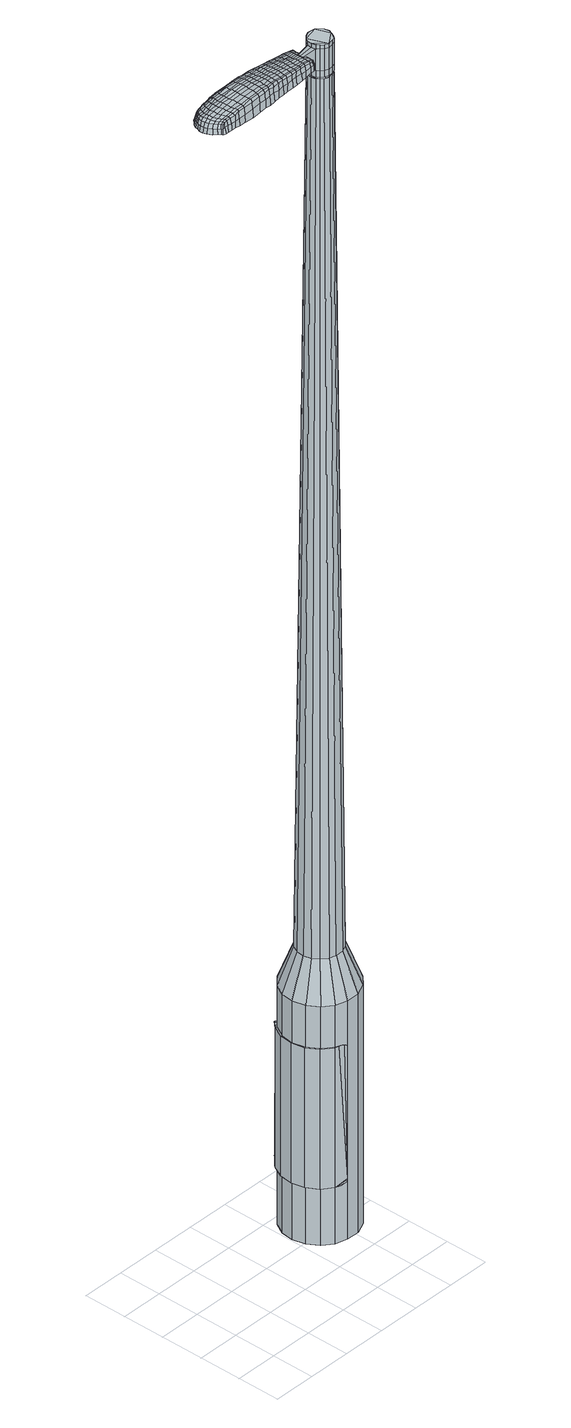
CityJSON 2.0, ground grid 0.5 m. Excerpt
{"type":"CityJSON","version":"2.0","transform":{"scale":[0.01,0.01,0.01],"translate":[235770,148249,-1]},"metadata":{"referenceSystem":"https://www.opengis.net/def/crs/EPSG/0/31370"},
"CityObjects":{
"object1":{"type":"GenericCityObject","attributes":{"cluster":171,"mean_distance_to_centroid":0.232,"new_centroid_x":235771.96,"new_centroid_y":148250.17,"mean_distance_to_camera":10.42,"H1":11.88,"H2":10.86,"Z_final":111.39,"cluster2":-1,"proj_x":235771.71,"proj_y":148245.2,"id_line":23141,"bearing_l":92.9,"distance":4.98,"orientation":"left","G_obj":182.9},"geometry":[{"type":"MultiSurface","lod":"2","boundaries":[[[0,1,2,3]],[[1,4,5,2]],[[4,6,7,5]],[[6,8,9,7]],[[8,10,11,9]],[[10,12,13,11]],[[12,14,15,13]],[[14,16,17,15]],[[16,18,19,17]],[[18,20,21,19]],[[20,22,23,21]],[[22,24,25,23]],[[24,26,27,25]],[[26,28,29,27]],[[28,30,31,29]],[[30,32,33,31]],[[32,34,35,33]],[[34,0,3,35]],[[36,37,38,39]],[[38,40,41,42]],[[41,43,42]],[[42,44,45,46]],[[45,47,46]],[[46,48,49,50]],[[49,51,50]],[[42,46,50,38]],[[50,52,39,38]],[[53,36,39]],[[2,5,7,35]],[[7,9,11,15]],[[11,13,15]],[[15,17,19,23]],[[19,21,23]],[[23,25,27,31]],[[27,29,31]],[[15,23,31,7]],[[31,33,35,7]],[[3,2,35]],[[1,0,54,55]],[[0,34,56,54]],[[34,32,57,56]],[[32,30,58,57]],[[30,28,59,58]],[[28,26,60,59]],[[26,24,61,60]],[[24,22,62,61]],[[22,20,63,62]],[[20,18,64,63]],[[18,16,65,64]],[[16,14,66,65]],[[14,12,67,66]],[[12,10,68,67]],[[10,8,69,68]],[[8,6,70,69]],[[6,4,71,70]],[[4,1,55,71]],[[55,54,72,73]],[[54,56,74,72]],[[56,57,75,74]],[[57,58,76,75]],[[58,59,77,76]],[[59,60,78,77]],[[60,61,79,78]],[[61,62,80,79]],[[62,63,81,80]],[[63,64,82,81]],[[64,65,83,82]],[[65,66,84,83]],[[66,67,85,84]],[[67,68,86,85]],[[68,69,87,86]],[[69,70,88,87]],[[70,71,89,88]],[[71,55,73,89]],[[90,91,92,93]],[[94,95,91,90]],[[75,96,95,94]],[[97,98,96,75]],[[99,100,98,97]],[[101,102,100,99]],[[103,104,102,101]],[[80,105,104,103]],[[81,106,105,80]],[[107,108,106,81]],[[109,110,108,107]],[[111,112,110,109]],[[113,114,112,111]],[[115,116,114,113]],[[117,118,116,115]],[[119,120,118,117]],[[121,122,120,119]],[[93,92,122,121]],[[123,124,125,126]],[[127,123,126,128]],[[129,127,128,130]],[[131,129,130,132]],[[133,131,132,134]],[[135,133,134,136]],[[137,135,136,138]],[[139,137,138,140]],[[141,139,140,142]],[[143,141,142,144]],[[145,143,144,146]],[[147,145,146,148]],[[149,147,148,150]],[[151,149,150,152]],[[153,151,152,154]],[[155,153,154,156]],[[73,72,90,93]],[[72,74,94,90]],[[74,75,94]],[[76,97,75]],[[76,77,99,97]],[[77,78,101,99]],[[78,79,103,101]],[[79,80,103]],[[82,107,81]],[[82,83,109,107]],[[83,84,111,109]],[[84,85,113,111]],[[85,86,115,113]],[[86,87,117,115]],[[87,88,119,117]],[[88,89,121,119]],[[89,73,93,121]],[[157,158,92,91]],[[158,159,122,92]],[[159,160,120,122]],[[160,161,118,120]],[[161,162,116,118]],[[162,163,114,116]],[[163,164,112,114]],[[164,165,110,112]],[[165,166,108,110]],[[166,106,108]],[[167,104,105]],[[167,168,102,104]],[[168,169,100,102]],[[169,170,98,100]],[[170,96,98]],[[171,95,96]],[[171,157,91,95]],[[39,52,155,172]],[[158,157,173,156]],[[53,39,172,124]],[[157,171,125,173]],[[36,53,124,123]],[[171,96,126,125]],[[37,36,123,127]],[[96,170,128,126]],[[38,37,127,129]],[[170,169,130,128]],[[40,38,129,131]],[[169,168,132,130]],[[41,40,131,133]],[[168,167,134,132]],[[43,41,133,135]],[[167,105,136,134]],[[42,43,135,137]],[[105,106,138,136]],[[44,42,137,139]],[[106,166,140,138]],[[45,44,139,141]],[[166,165,142,140]],[[47,45,141,143]],[[165,164,144,142]],[[46,47,143,145]],[[164,163,146,144]],[[48,46,145,147]],[[163,162,148,146]],[[49,48,147,149]],[[162,161,150,148]],[[51,49,149,151]],[[161,160,152,150]],[[50,51,151,153]],[[160,159,154,152]],[[52,50,153,155]],[[159,158,156,154]],[[155,156,174,175]],[[156,173,176,174]],[[173,125,177,176]],[[125,124,178,177]],[[124,172,179,178]],[[172,155,175,179]],[[180,181,182,183]],[[184,180,183,185]],[[180,184,186,187]],[[181,180,187,188]],[[189,190,191,192]],[[193,189,192,194]],[[189,193,195,196]],[[190,189,196,197]],[[198,199,200,201]],[[202,198,201,203]],[[198,202,204,205]],[[199,198,205,206]],[[207,208,209,210]],[[211,207,210,212]],[[207,211,213,214]],[[208,207,214,215]],[[216,217,218,219]],[[220,216,219,221]],[[216,220,222,223]],[[217,216,223,224]],[[225,226,227,228]],[[229,225,228,230]],[[225,229,231,232]],[[226,225,232,233]],[[234,235,236,237]],[[226,234,237,227]],[[234,226,233,238]],[[235,234,238,239]],[[240,241,242,243]],[[235,240,243,236]],[[240,235,239,244]],[[241,240,244,245]],[[246,184,185,247]],[[241,246,247,242]],[[246,241,245,248]],[[184,246,248,186]],[[249,250,251,252]],[[253,249,252,254]],[[249,253,255,256]],[[250,249,256,257]],[[258,259,260,261]],[[250,258,261,251]],[[258,250,257,262]],[[259,258,262,263]],[[264,265,266,267]],[[259,264,267,260]],[[264,259,263,268]],[[265,264,268,269]],[[270,271,272,273]],[[265,270,273,266]],[[270,265,269,274]],[[271,270,274,275]],[[276,181,188,277]],[[271,276,277,272]],[[276,271,275,278]],[[181,276,278,182]],[[279,280,281,282]],[[283,279,282,284]],[[279,283,285,286]],[[280,279,286,287]],[[288,289,290,291]],[[280,288,291,281]],[[288,280,287,292]],[[289,288,292,293]],[[294,295,296,297]],[[289,294,297,290]],[[294,289,293,298]],[[295,294,298,299]],[[300,193,194,301]],[[295,300,301,296]],[[300,295,299,302]],[[193,300,302,195]],[[303,304,305,306]],[[307,303,306,308]],[[303,307,309,310]],[[304,303,310,311]],[[312,313,314,315]],[[304,312,315,305]],[[312,304,311,316]],[[313,312,316,317]],[[318,319,320,321]],[[313,318,321,314]],[[318,313,317,322]],[[319,318,322,323]],[[324,325,326,327]],[[319,324,327,320]],[[324,319,323,328]],[[325,324,328,329]],[[330,190,197,331]],[[325,330,331,326]],[[330,325,329,332]],[[190,330,332,191]],[[333,219,218,334]],[[335,333,334,336]],[[333,335,337,338]],[[219,333,338,221]],[[339,335,336,340]],[[341,339,340,342]],[[339,341,343,344]],[[335,339,344,337]],[[345,341,342,346]],[[347,345,346,348]],[[345,347,349,350]],[[341,345,350,343]],[[351,347,348,352]],[[353,351,352,354]],[[351,353,355,356]],[[347,351,356,349]],[[357,353,354,358]],[[208,357,358,209]],[[357,208,215,359]],[[353,357,359,355]],[[360,361,206,205]],[[362,360,205,204]],[[360,362,363,364]],[[361,360,364,365]],[[366,367,365,364]],[[368,366,364,363]],[[366,368,369,370]],[[367,366,370,371]],[[372,373,371,370]],[[374,372,370,369]],[[372,374,375,376]],[[373,372,376,377]],[[378,379,377,376]],[[380,378,376,375]],[[378,380,213,211]],[[379,378,211,212]],[[381,382,383,384]],[[283,381,384,285]],[[381,283,284,385]],[[382,381,385,386]],[[387,202,203,388]],[[382,387,388,383]],[[387,382,386,389]],[[202,387,389,204]],[[390,391,392,393]],[[229,390,393,231]],[[390,229,230,394]],[[391,390,394,395]],[[396,397,398,399]],[[391,396,399,392]],[[396,391,395,400]],[[397,396,400,401]],[[402,199,206,403]],[[397,402,403,398]],[[402,397,401,404]],[[199,402,404,200]],[[405,406,407,408]],[[187,405,408,188]],[[405,187,186,409]],[[406,405,409,410]],[[411,412,413,414]],[[406,411,414,407]],[[411,406,410,415]],[[412,411,415,416]],[[417,210,209,418]],[[412,417,418,413]],[[417,412,416,419]],[[210,417,419,212]],[[420,421,422,423]],[[192,420,423,194]],[[420,192,191,424]],[[421,420,424,425]],[[426,214,213,427]],[[421,426,427,422]],[[426,421,425,428]],[[214,426,428,215]],[[429,430,431,432]],[[307,429,432,309]],[[429,307,308,433]],[[430,429,433,434]],[[435,220,221,436]],[[430,435,436,431]],[[435,430,434,437]],[[220,435,437,222]],[[438,439,440,441]],[[253,438,441,255]],[[438,253,254,442]],[[439,438,442,443]],[[444,445,446,447]],[[439,444,447,440]],[[444,439,443,448]],[[445,444,448,449]],[[450,217,224,451]],[[445,450,451,446]],[[450,445,449,452]],[[217,450,452,218]],[[453,454,443,442]],[[252,453,442,254]],[[453,252,251,455]],[[454,453,455,456]],[[457,458,449,448]],[[454,457,448,443]],[[457,454,456,459]],[[458,457,459,460]],[[461,334,218,452]],[[458,461,452,449]],[[461,458,460,462]],[[334,461,462,336]],[[463,464,465,466]],[[310,463,466,311]],[[463,310,309,432]],[[464,463,432,431]],[[467,338,337,468]],[[464,467,468,465]],[[467,464,431,436]],[[338,467,436,221]],[[469,470,456,455]],[[261,469,455,251]],[[469,261,260,471]],[[470,469,471,472]],[[473,474,460,459]],[[470,473,459,456]],[[473,470,472,475]],[[474,473,475,476]],[[477,340,336,462]],[[474,477,462,460]],[[477,474,476,478]],[[340,477,478,342]],[[479,480,481,482]],[[316,479,482,317]],[[479,316,311,466]],[[480,479,466,465]],[[483,344,343,484]],[[480,483,484,481]],[[483,480,465,468]],[[344,483,468,337]],[[485,486,472,471]],[[267,485,471,260]],[[485,267,266,487]],[[486,485,487,488]],[[489,490,476,475]],[[486,489,475,472]],[[489,486,488,491]],[[490,489,491,492]],[[493,346,342,478]],[[490,493,478,476]],[[493,490,492,494]],[[346,493,494,348]],[[495,496,497,498]],[[322,495,498,323]],[[495,322,317,482]],[[496,495,482,481]],[[499,350,349,500]],[[496,499,500,497]],[[499,496,481,484]],[[350,499,484,343]],[[501,502,488,487]],[[273,501,487,266]],[[501,273,272,503]],[[502,501,503,504]],[[505,506,492,491]],[[502,505,491,488]],[[505,502,504,507]],[[506,505,507,508]],[[509,352,348,494]],[[506,509,494,492]],[[509,506,508,510]],[[352,509,510,354]],[[511,512,513,514]],[[328,511,514,329]],[[511,328,323,498]],[[512,511,498,497]],[[515,356,355,516]],[[512,515,516,513]],[[515,512,497,500]],[[356,515,500,349]],[[517,518,504,503]],[[277,517,503,272]],[[517,277,188,408]],[[518,517,408,407]],[[519,520,508,507]],[[518,519,507,504]],[[519,518,407,414]],[[520,519,414,413]],[[521,358,354,510]],[[520,521,510,508]],[[521,520,413,418]],[[358,521,418,209]],[[522,523,425,424]],[[332,522,424,191]],[[522,332,329,514]],[[523,522,514,513]],[[524,359,215,428]],[[523,524,428,425]],[[524,523,513,516]],[[359,524,516,355]],[[525,526,386,385]],[[282,525,385,284]],[[525,282,281,527]],[[526,525,527,528]],[[529,362,204,389]],[[526,529,389,386]],[[529,526,528,530]],[[362,529,530,363]],[[531,532,533,534]],[[232,531,534,233]],[[531,232,231,393]],[[532,531,393,392]],[[535,536,537,538]],[[532,535,538,533]],[[535,532,392,399]],[[536,535,399,398]],[[539,361,365,540]],[[536,539,540,537]],[[539,536,398,403]],[[361,539,403,206]],[[541,542,528,527]],[[291,541,527,281]],[[541,291,290,543]],[[542,541,543,544]],[[545,368,363,530]],[[542,545,530,528]],[[545,542,544,546]],[[368,545,546,369]],[[547,548,549,550]],[[238,547,550,239]],[[547,238,233,534]],[[548,547,534,533]],[[551,552,553,554]],[[548,551,554,549]],[[551,548,533,538]],[[552,551,538,537]],[[555,367,371,556]],[[552,555,556,553]],[[555,552,537,540]],[[367,555,540,365]],[[557,558,544,543]],[[297,557,543,290]],[[557,297,296,559]],[[558,557,559,560]],[[561,374,369,546]],[[558,561,546,544]],[[561,558,560,562]],[[374,561,562,375]],[[563,564,565,566]],[[244,563,566,245]],[[563,244,239,550]],[[564,563,550,549]],[[567,568,569,570]],[[564,567,570,565]],[[567,564,549,554]],[[568,567,554,553]],[[571,373,377,572]],[[568,571,572,569]],[[571,568,553,556]],[[373,571,556,371]],[[573,574,560,559]],[[301,573,559,296]],[[573,301,194,423]],[[574,573,423,422]],[[575,380,375,562]],[[574,575,562,560]],[[575,574,422,427]],[[380,575,427,213]],[[576,577,410,409]],[[248,576,409,186]],[[576,248,245,566]],[[577,576,566,565]],[[578,579,416,415]],[[577,578,415,410]],[[578,577,565,570]],[[579,578,570,569]],[[580,379,212,419]],[[579,580,419,416]],[[580,579,569,572]],[[379,580,572,377]],[[581,582,583,584]],[[584,583,585,586]],[[587,585,583,588]],[[588,583,582,589]],[[590,591,592,593]],[[593,592,594,595]],[[596,594,592,597]],[[597,592,591,598]],[[599,600,601,602]],[[602,601,603,604]],[[605,603,601,606]],[[606,601,600,607]],[[608,609,610,611]],[[611,610,612,613]],[[614,612,610,615]],[[615,610,609,616]],[[617,618,619,620]],[[620,619,621,622]],[[623,621,619,624]],[[624,619,618,625]],[[626,627,628,629]],[[629,628,630,631]],[[632,630,628,633]],[[633,628,627,634]],[[635,636,637,638]],[[638,637,627,626]],[[634,627,637,639]],[[639,637,636,640]],[[641,642,643,644]],[[644,643,636,635]],[[640,636,643,645]],[[645,643,642,646]],[[586,585,647,648]],[[648,647,642,641]],[[646,642,647,649]],[[649,647,585,587]],[[650,651,652,653]],[[653,652,654,655]],[[656,654,652,657]],[[657,652,651,658]],[[659,660,661,662]],[[662,661,651,650]],[[658,651,661,663]],[[663,661,660,664]],[[665,666,667,668]],[[668,667,660,659]],[[664,660,667,669]],[[669,667,666,670]],[[671,672,673,674]],[[674,673,666,665]],[[670,666,673,675]],[[675,673,672,676]],[[589,582,677,678]],[[678,677,672,671]],[[676,672,677,679]],[[679,677,582,581]],[[680,681,682,683]],[[683,682,684,685]],[[686,684,682,687]],[[687,682,681,688]],[[689,690,691,692]],[[692,691,681,680]],[[688,681,691,693]],[[693,691,690,694]],[[695,696,697,698]],[[698,697,690,689]],[[694,690,697,699]],[[699,697,696,700]],[[595,594,701,702]],[[702,701,696,695]],[[700,696,701,703]],[[703,701,594,596]],[[704,705,706,707]],[[707,706,708,709]],[[710,708,706,711]],[[711,706,705,712]],[[713,714,715,716]],[[716,715,705,704]],[[712,705,715,717]],[[717,715,714,718]],[[719,720,721,722]],[[722,721,714,713]],[[718,714,721,723]],[[723,721,720,724]],[[725,726,727,728]],[[728,727,720,719]],[[724,720,727,729]],[[729,727,726,730]],[[598,591,731,732]],[[732,731,726,725]],[[730,726,731,733]],[[733,731,591,590]],[[617,620,734,735]],[[735,734,736,737]],[[738,736,734,739]],[[739,734,620,622]],[[737,736,740,741]],[[741,740,742,743]],[[744,742,740,745]],[[745,740,736,738]],[[743,742,746,747]],[[747,746,748,749]],[[750,748,746,751]],[[751,746,742,744]],[[749,748,752,753]],[[753,752,754,755]],[[756,754,752,757]],[[757,752,748,750]],[[755,754,758,759]],[[759,758,609,608]],[[616,609,758,760]],[[760,758,754,756]],[[607,761,762,606]],[[606,762,763,605]],[[764,763,762,765]],[[765,762,761,766]],[[766,767,768,765]],[[765,768,769,764]],[[770,769,768,771]],[[771,768,767,772]],[[772,773,774,771]],[[771,774,775,770]],[[776,775,774,777]],[[777,774,773,778]],[[778,779,780,777]],[[777,780,781,776]],[[614,781,780,612]],[[612,780,779,613]],[[782,783,784,785]],[[785,784,684,686]],[[685,684,784,786]],[[786,784,783,787]],[[604,603,788,789]],[[789,788,783,782]],[[787,783,788,790]],[[790,788,603,605]],[[791,792,793,794]],[[794,793,630,632]],[[631,630,793,795]],[[795,793,792,796]],[[797,798,799,800]],[[800,799,792,791]],[[796,792,799,801]],[[801,799,798,802]],[[607,600,803,804]],[[804,803,798,797]],[[802,798,803,805]],[[805,803,600,599]],[[806,807,808,809]],[[809,808,588,589]],[[587,588,808,810]],[[810,808,807,811]],[[812,813,814,815]],[[815,814,807,806]],[[811,807,814,816]],[[816,814,813,817]],[[608,611,818,819]],[[819,818,813,812]],[[817,813,818,820]],[[820,818,611,613]],[[821,822,823,824]],[[824,823,593,595]],[[590,593,823,825]],[[825,823,822,826]],[[614,615,827,828]],[[828,827,822,821]],[[826,822,827,829]],[[829,827,615,616]],[[830,831,832,833]],[[833,832,708,710]],[[708,832,709]],[[709,832,831,834]],[[622,621,835,836]],[[836,835,831,830]],[[834,831,835,837]],[[837,835,621,623]],[[838,839,840,841]],[[841,840,654,656]],[[655,654,840,842]],[[840,839,842]],[[843,844,845,846]],[[846,845,839,838]],[[842,839,845,847]],[[847,845,844,848]],[[625,618,849,850]],[[850,849,844,843]],[[848,844,849,851]],[[851,849,618,617]],[[852,853,842]],[[842,853,653,655]],[[650,653,853,854]],[[854,853,852,855]],[[848,856,857,847]],[[847,857,852,842]],[[855,852,857,858]],[[858,857,856,859]],[[617,735,860,851]],[[851,860,856,848]],[[859,856,860,861]],[[861,860,735,737]],[[862,863,864,865]],[[865,864,711,712]],[[710,711,864,833]],[[833,864,863,830]],[[738,739,866,867]],[[867,866,863,862]],[[830,863,866,836]],[[836,866,739,622]],[[855,868,869,854]],[[854,869,662,650]],[[659,662,869,870]],[[870,869,868,871]],[[859,872,873,858]],[[858,873,868,855]],[[871,868,873,874]],[[874,873,872,875]],[[737,741,876,861]],[[861,876,872,859]],[[875,872,876,877]],[[877,876,741,743]],[[878,879,880,881]],[[881,880,717,718]],[[712,717,880,865]],[[865,880,879,862]],[[744,745,882,883]],[[883,882,879,878]],[[862,879,882,867]],[[867,882,745,738]],[[871,884,885,870]],[[870,885,668,659]],[[665,668,885,886]],[[886,885,884,887]],[[875,888,889,874]],[[874,889,884,871]],[[887,884,889,890]],[[890,889,888,891]],[[743,747,892,877]],[[877,892,888,875]],[[891,888,892,893]],[[893,892,747,749]],[[894,895,896,897]],[[897,896,723,724]],[[718,723,896,881]],[[881,896,895,878]],[[750,751,898,899]],[[899,898,895,894]],[[878,895,898,883]],[[883,898,751,744]],[[887,900,901,886]],[[886,901,674,665]],[[671,674,901,902]],[[902,901,900,903]],[[891,904,905,890]],[[890,905,900,887]],[[903,900,905,906]],[[906,905,904,907]],[[749,753,908,893]],[[893,908,904,891]],[[907,904,908,909]],[[909,908,753,755]],[[910,911,912,913]],[[913,912,729,730]],[[724,729,912,897]],[[897,912,911,894]],[[756,757,914,915]],[[915,914,911,910]],[[894,911,914,899]],[[899,914,757,750]],[[903,916,917,902]],[[902,917,678,671]],[[589,678,917,809]],[[809,917,916,806]],[[907,918,919,906]],[[906,919,916,903]],[[806,916,919,815]],[[815,919,918,812]],[[755,759,920,909]],[[909,920,918,907]],[[812,918,920,819]],[[819,920,759,608]],[[826,921,922,825]],[[825,922,733,590]],[[730,733,922,913]],[[913,922,921,910]],[[616,760,923,829]],[[829,923,921,826]],[[910,921,923,915]],[[915,923,760,756]],[[787,924,925,786]],[[786,925,683,685]],[[680,683,925,926]],[[926,925,924,927]],[[605,763,928,790]],[[790,928,924,787]],[[927,924,928,929]],[[929,928,763,764]],[[930,931,932,933]],[[933,932,633,634]],[[632,633,932,794]],[[794,932,931,791]],[[934,935,936,937]],[[937,936,931,930]],[[791,931,936,800]],[[800,936,935,797]],[[766,761,938,939]],[[939,938,935,934]],[[797,935,938,804]],[[804,938,761,607]],[[927,940,941,926]],[[926,941,692,680]],[[689,692,941,942]],[[942,941,940,943]],[[764,769,944,929]],[[929,944,940,927]],[[943,940,944,945]],[[945,944,769,770]],[[946,947,948,949]],[[949,948,639,640]],[[634,639,948,933]],[[933,948,947,930]],[[950,951,952,953]],[[953,952,947,946]],[[930,947,952,937]],[[937,952,951,934]],[[772,767,954,955]],[[955,954,951,950]],[[934,951,954,939]],[[939,954,767,766]],[[943,956,957,942]],[[942,957,698,689]],[[695,698,957,958]],[[958,957,956,959]],[[770,775,960,945]],[[945,960,956,943]],[[959,956,960,961]],[[961,960,775,776]],[[962,963,964,965]],[[965,964,645,646]],[[640,645,964,949]],[[949,964,963,946]],[[966,967,968,969]],[[969,968,963,962]],[[946,963,968,953]],[[953,968,967,950]],[[778,773,970,971]],[[971,970,967,966]],[[950,967,970,955]],[[955,970,773,772]],[[959,972,973,958]],[[958,973,702,695]],[[595,702,973,824]],[[824,973,972,821]],[[776,781,974,961]],[[961,974,972,959]],[[821,972,974,828]],[[828,974,781,614]],[[811,975,976,810]],[[810,976,649,587]],[[646,649,976,965]],[[965,976,975,962]],[[817,977,978,816]],[[816,978,975,811]],[[962,975,978,969]],[[969,978,977,966]],[[613,779,979,820]],[[820,979,977,817]],[[966,977,979,971]],[[971,979,779,778]],[[581,584,183,182]],[[584,586,185,183]],[[596,597,196,195]],[[597,598,197,196]],[[599,602,201,200]],[[602,604,203,201]],[[623,624,223,222]],[[624,625,224,223]],[[626,629,228,227]],[[629,631,230,228]],[[635,638,237,236]],[[638,626,227,237]],[[641,644,243,242]],[[644,635,236,243]],[[586,648,247,185]],[[648,641,242,247]],[[656,657,256,255]],[[657,658,257,256]],[[658,663,262,257]],[[663,664,263,262]],[[664,669,268,263]],[[669,670,269,268]],[[670,675,274,269]],[[675,676,275,274]],[[676,679,278,275]],[[679,581,182,278]],[[686,687,286,285]],[[687,688,287,286]],[[688,693,292,287]],[[693,694,293,292]],[[694,699,298,293]],[[699,700,299,298]],[[700,703,302,299]],[[703,596,195,302]],[[704,707,306,305]],[[707,709,308,306]],[[713,716,315,314]],[[716,704,305,315]],[[719,722,321,320]],[[722,713,314,321]],[[725,728,327,326]],[[728,719,320,327]],[[598,732,331,197]],[[732,725,326,331]],[[782,785,384,383]],[[785,686,285,384]],[[604,789,388,203]],[[789,782,383,388]],[[631,795,394,230]],[[795,796,395,394]],[[796,801,400,395]],[[801,802,401,400]],[[802,805,404,401]],[[805,599,200,404]],[[709,433,308]],[[709,834,434,433]],[[834,837,437,434]],[[837,623,222,437]],[[838,841,441,440]],[[841,656,255,441]],[[843,846,447,446]],[[846,838,440,447]],[[625,850,451,224]],[[850,843,446,451]],[[980,981,982,983]],[[984,985,983,982]],[[986,987,988,989]],[[990,991,992,993]],[[981,994,995,982]],[[996,984,982,995]],[[997,986,989,998]],[[999,1000,991,990]],[[994,1001,1002,995]],[[1002,1003,996,995]],[[1004,997,998,1005]],[[1006,1000,999,1007]],[[1001,1008,1009,1002]],[[1009,1010,1003,1002]],[[1011,1004,1005,1012]],[[1013,1006,1007,1014]],[[1015,1016,1017,1018]],[[1019,1020,1016,1015]],[[1019,1021,1022,1020]],[[1021,1023,1024,1022]],[[1025,1026,1027,1028]],[[1029,1030,1026,1025]],[[1031,1032,1030,1029]],[[1033,1034,1032,1031]],[[1028,1017,1016,1025]],[[1025,1016,1020,1029]],[[1020,1022,1031,1029]],[[1022,1024,1033,1031]],[[989,988,985,984]],[[998,989,984,996]],[[1003,1005,998,996]],[[1010,1012,1005,1003]],[[990,993,987,986]],[[999,990,986,997]],[[1007,999,997,1004]],[[1014,1007,1004,1011]],[[991,1015,1018,992]],[[1000,1019,1015,991]],[[1021,1019,1000,1006]],[[1023,1021,1006,1013]],[[1035,1036,1037,1038]],[[1037,1039,1040,1041]],[[1037,1041,1042,1043]],[[1037,1043,1038]],[[1044,1035,1038,1045]],[[1046,1045,1038,1047]],[[1048,1047,1038]],[[1049,1037,1036,1050]],[[1051,1049,1050,1052]],[[1053,1051,1052,1054]],[[1055,1053,1054,1056]],[[1057,1055,1056,1058]],[[1058,1059,1060,1061]],[[1058,1061,1062,1063]],[[1058,1063,1064,1065]],[[1064,1066,1067,1068]],[[1064,1068,1069,1070]],[[1064,1070,1065]],[[1058,1065,1057]],[[1071,1072,1036,1035]],[[1073,1074,1039,1037]],[[1075,1076,1048,1038]],[[1072,1077,1050,1036]],[[1078,1073,1037,1049]],[[1077,1079,1052,1050]],[[1080,1078,1049,1051]],[[1079,1081,1054,1052]],[[1082,1080,1051,1053]],[[1081,1083,1056,1054]],[[1084,1082,1053,1055]],[[1083,1085,1058,1056]],[[1086,1084,1055,1057]],[[1085,1087,1059,1058]],[[1088,1089,1066,1064]],[[1090,1086,1057,1065]],[[1060,1059,1087,1091]],[[1061,1060,1091,1092]],[[1062,1061,1092,1093]],[[1063,1062,1093,1094]],[[1064,1063,1094,1088]],[[1095,1071,1035,1044]],[[1096,1095,1044,1045]],[[1097,1096,1045,1046]],[[1098,1097,1046,1047]],[[1076,1098,1047,1048]],[[1040,1039,1074,1099]],[[1067,1066,1089,1100]],[[1041,1040,1099,1101]],[[1042,1041,1101,1102]],[[1043,1042,1102,1103]],[[1038,1043,1103,1075]],[[1068,1067,1100,1104]],[[1069,1068,1104,1105]],[[1070,1069,1105,1106]],[[1065,1070,1106,1090]]]}]}
},
"vertices":[
[152,114,384],[154,128,384],[154,128,96],[152,114,96],[161,141,384],[161,141,96],[172,151,384],[172,151,96],[185,157,384],[185,157,96],[200,158,384],[200,158,96],[214,153,384],[214,153,96],[226,145,384],[226,145,96],[234,132,384],[234,132,96],[237,118,384],[237,118,96],[235,103,384],[235,103,96],[228,90,384],[228,90,96],[218,80,384],[218,80,96],[204,74,384],[204,74,96],[189,74,384],[189,74,96],[175,78,384],[175,78,96],[164,87,384],[164,87,96],[156,99,384],[156,99,96],[185,107,1524],[188,104,1524],[193,102,1524],[181,115,1524],[198,103,1524],[202,104,1524],[207,112,1524],[205,108,1524],[208,116,1524],[207,121,1524],[201,128,1524],[204,125,1524],[196,129,1524],[192,129,1524],[184,124,1524],[187,127,1524],[182,120,1524],[182,110,1524],[169,114,429],[170,123,429],[171,106,429],[176,99,429],[183,93,429],[191,91,429],[200,91,429],[208,95,429],[215,101,429],[219,108,429],[220,117,429],[218,126,429],[213,133,429],[206,138,429],[198,141,429],[189,140,429],[181,137,429],[174,131,429],[181,115,1483],[182,120,1483],[182,110,1483],[185,107,1483],[188,104,1483],[193,102,1483],[198,103,1483],[202,104,1483],[205,108,1483],[207,112,1483],[208,116,1483],[207,121,1483],[204,125,1483],[201,128,1483],[196,129,1483],[192,129,1483],[187,127,1483],[184,124,1483],[182,115,1483],[182,115,1485],[182,119,1485],[182,119,1483],[183,111,1483],[183,111,1485],[185,107,1485],[189,104,1483],[189,104,1485],[193,103,1483],[193,103,1485],[197,103,1483],[197,103,1485],[202,105,1483],[202,105,1485],[205,108,1485],[207,112,1485],[207,116,1483],[207,116,1485],[206,121,1483],[206,121,1485],[204,124,1483],[204,124,1485],[200,127,1483],[200,127,1485],[196,128,1483],[196,128,1485],[192,128,1483],[192,128,1485],[188,127,1483],[188,127,1485],[184,123,1483],[184,123,1485],[185,107,1519],[182,110,1519],[182,110,1493],[185,107,1493],[188,104,1519],[188,104,1493],[193,102,1519],[193,102,1493],[198,103,1519],[198,103,1493],[202,104,1519],[202,104,1493],[205,108,1519],[205,108,1493],[207,112,1519],[207,112,1493],[208,116,1519],[208,116,1493],[207,121,1519],[207,121,1493],[204,125,1519],[204,125,1493],[201,128,1519],[201,128,1493],[196,129,1519],[196,129,1493],[192,129,1519],[192,129,1493],[187,127,1519],[187,127,1493],[184,124,1519],[184,124,1493],[182,120,1519],[182,120,1493],[181,115,1485],[182,120,1485],[184,124,1485],[187,127,1485],[192,129,1485],[196,129,1485],[201,128,1485],[204,125,1485],[207,121,1485],[208,116,1485],[202,104,1485],[198,103,1485],[193,102,1485],[188,104,1485],[182,110,1485],[181,115,1519],[181,115,1493],[162,117,1513],[162,117,1518],[162,114,1513],[163,111,1513],[163,111,1518],[162,114,1518],[87,130,1519],[95,130,1518],[93,131,1509],[86,131,1510],[79,130,1519],[77,131,1510],[80,128,1526],[89,128,1525],[96,128,1525],[89,91,1519],[96,92,1518],[97,94,1525],[90,93,1525],[81,91,1519],[81,92,1526],[79,89,1510],[88,90,1510],[95,90,1509],[15,105,1519],[15,109,1519],[14,109,1513],[14,105,1513],[16,101,1519],[15,101,1513],[18,101,1524],[17,105,1524],[17,109,1524],[89,109,1530],[96,109,1529],[96,113,1529],[89,112,1530],[80,108,1531],[80,112,1531],[80,105,1530],[89,105,1530],[97,106,1529],[170,113,1512],[169,116,1512],[168,116,1517],[168,113,1517],[170,110,1512],[169,110,1517],[169,110,1506],[169,113,1506],[169,116,1506],[28,126,1519],[32,126,1519],[31,127,1512],[27,127,1512],[26,125,1518],[25,126,1512],[27,124,1522],[29,124,1523],[32,125,1524],[36,127,1519],[42,128,1519],[41,129,1512],[35,128,1512],[37,126,1524],[43,126,1525],[48,128,1519],[56,129,1519],[54,130,1511],[47,130,1511],[49,127,1526],[57,127,1526],[67,129,1519],[66,131,1510],[68,128,1526],[161,129,1513],[154,129,1513],[155,128,1518],[162,128,1517],[167,129,1512],[166,128,1516],[166,130,1506],[160,130,1507],[153,131,1507],[146,130,1514],[139,130,1515],[140,128,1520],[147,128,1519],[145,131,1507],[138,131,1507],[131,130,1515],[124,130,1516],[125,128,1522],[132,128,1521],[130,131,1508],[123,131,1508],[116,130,1517],[109,130,1517],[110,128,1524],[117,128,1523],[115,131,1508],[108,131,1509],[102,130,1518],[103,128,1524],[100,131,1509],[29,90,1519],[33,90,1519],[33,91,1524],[30,91,1523],[27,90,1518],[28,91,1522],[26,89,1512],[29,88,1512],[32,88,1512],[38,89,1519],[43,89,1519],[44,90,1525],[38,91,1524],[37,88,1512],[42,88,1512],[49,89,1519],[57,89,1519],[58,91,1526],[50,91,1526],[48,88,1511],[56,88,1511],[69,90,1519],[70,91,1526],[68,88,1510],[163,99,1513],[155,98,1513],[154,97,1507],[162,98,1507],[168,100,1512],[167,99,1506],[167,101,1516],[163,100,1517],[156,100,1518],[148,97,1514],[140,97,1515],[139,95,1507],[147,96,1507],[148,99,1519],[141,98,1520],[133,96,1515],[125,95,1516],[124,94,1508],[132,94,1508],[134,97,1521],[126,96,1522],[118,94,1517],[111,93,1517],[110,92,1509],[117,93,1508],[119,96,1523],[112,95,1524],[103,93,1518],[102,91,1509],[104,94,1524],[163,113,1519],[163,116,1519],[156,113,1520],[155,115,1520],[156,110,1520],[163,110,1519],[148,112,1522],[148,115,1522],[141,112,1523],[141,115,1523],[141,109,1523],[148,109,1521],[133,111,1524],[133,114,1524],[126,111,1525],[126,114,1525],[126,108,1525],[133,108,1524],[118,111,1526],[118,114,1526],[111,110,1527],[111,113,1527],[111,107,1527],[119,107,1526],[104,110,1528],[104,113,1528],[104,106,1528],[20,105,1527],[19,109,1527],[21,102,1526],[25,102,1527],[24,106,1528],[24,109,1528],[31,106,1529],[30,110,1529],[31,102,1528],[39,102,1530],[38,106,1530],[38,110,1530],[45,107,1531],[45,110,1531],[46,103,1530],[55,103,1531],[54,107,1531],[54,111,1531],[67,108,1531],[67,111,1531],[67,104,1531],[25,91,1518],[22,93,1519],[22,92,1513],[24,90,1513],[26,92,1523],[24,94,1523],[19,97,1519],[18,96,1513],[21,97,1524],[24,124,1518],[22,122,1518],[23,121,1523],[25,123,1523],[23,125,1513],[21,123,1513],[19,119,1519],[17,116,1519],[19,116,1524],[21,119,1523],[18,120,1513],[16,116,1513],[16,113,1519],[17,113,1524],[15,113,1513],[89,127,1528],[89,125,1528],[96,125,1528],[96,127,1527],[80,127,1528],[80,125,1529],[89,122,1529],[89,119,1530],[96,119,1529],[96,122,1528],[80,122,1529],[80,119,1530],[89,116,1530],[96,116,1529],[80,115,1531],[90,95,1528],[90,97,1529],[81,96,1529],[82,94,1528],[97,95,1527],[97,97,1528],[90,101,1529],[81,100,1530],[97,101,1528],[170,101,1512],[170,103,1512],[169,104,1517],[169,102,1517],[169,100,1506],[169,102,1506],[170,107,1512],[169,107,1517],[169,106,1506],[169,128,1512],[169,126,1512],[168,127,1506],[168,129,1506],[168,127,1517],[168,126,1517],[169,124,1512],[169,121,1512],[168,122,1506],[168,125,1506],[168,123,1517],[168,121,1517],[169,119,1512],[168,119,1506],[168,118,1517],[162,127,1519],[162,125,1519],[155,127,1520],[155,125,1520],[163,123,1519],[163,121,1519],[155,123,1520],[155,120,1520],[163,118,1519],[155,118,1520],[163,101,1519],[163,103,1519],[156,103,1520],[156,101,1520],[163,107,1519],[156,106,1520],[147,127,1521],[147,125,1521],[140,127,1522],[140,125,1522],[148,123,1521],[148,120,1521],[140,123,1522],[140,120,1523],[148,118,1522],[140,117,1523],[149,100,1521],[149,102,1521],[141,101,1522],[141,99,1522],[148,105,1521],[141,105,1522],[133,127,1523],[133,125,1523],[125,127,1524],[125,125,1524],[133,123,1523],[133,120,1524],[125,123,1525],[125,120,1525],[133,117,1524],[126,117,1525],[134,99,1523],[134,101,1523],[126,100,1524],[126,98,1524],[134,104,1524],[126,104,1525],[118,127,1525],[118,125,1525],[110,127,1526],[110,125,1526],[118,123,1526],[118,120,1526],[111,122,1527],[111,119,1527],[118,117,1526],[111,116,1527],[119,97,1525],[119,99,1525],[112,99,1526],[112,97,1526],[119,103,1526],[111,103,1527],[103,127,1527],[103,125,1527],[103,122,1527],[103,119,1528],[103,116,1528],[105,96,1527],[104,98,1527],[104,102,1528],[28,92,1525],[26,94,1525],[32,92,1526],[30,94,1526],[23,97,1526],[27,97,1527],[28,123,1525],[26,122,1525],[29,122,1526],[31,124,1525],[23,119,1525],[21,116,1526],[26,116,1527],[27,120,1526],[20,113,1526],[24,113,1527],[37,92,1526],[36,94,1527],[43,92,1527],[42,94,1528],[33,98,1528],[40,98,1529],[36,124,1526],[35,123,1527],[41,123,1528],[42,125,1527],[33,120,1527],[32,117,1528],[39,117,1529],[40,121,1528],[31,113,1528],[38,114,1530],[50,92,1528],[48,94,1529],[58,92,1528],[57,94,1529],[47,98,1529],[56,98,1530],[48,125,1528],[47,124,1528],[56,124,1529],[56,126,1528],[47,121,1529],[46,118,1530],[55,118,1530],[55,121,1530],[45,114,1530],[54,114,1531],[70,93,1529],[69,95,1529],[68,99,1530],[68,126,1528],[68,124,1529],[67,122,1530],[67,118,1530],[67,115,1531],[93,129,1509],[95,128,1518],[87,128,1518],[86,129,1509],[79,128,1519],[78,129,1510],[80,126,1525],[88,126,1525],[96,126,1525],[97,96,1525],[96,94,1518],[89,93,1518],[90,95,1525],[80,93,1519],[81,94,1525],[79,91,1510],[88,92,1509],[95,92,1509],[16,109,1513],[17,109,1519],[17,105,1519],[16,105,1513],[18,102,1519],[17,102,1513],[20,102,1524],[19,106,1524],[19,109,1524],[96,113,1528],[96,109,1528],[89,109,1529],[89,112,1529],[80,109,1529],[79,112,1529],[80,105,1529],[89,106,1529],[96,106,1528],[166,116,1516],[167,116,1512],[167,113,1512],[166,113,1516],[167,110,1512],[167,110,1516],[167,110,1506],[166,113,1506],[166,116,1506],[31,125,1512],[32,124,1519],[29,124,1518],[28,125,1512],[27,123,1518],[26,124,1512],[28,122,1522],[29,122,1523],[33,123,1523],[41,127,1512],[42,126,1519],[37,125,1519],[36,126,1512],[37,124,1524],[43,124,1525],[55,128,1511],[56,127,1519],[48,126,1519],[47,128,1511],[49,125,1525],[57,125,1526],[67,127,1519],[66,129,1510],[68,126,1526],[154,126,1518],[154,128,1513],[161,127,1513],[162,126,1517],[166,127,1512],[165,126,1515],[165,128,1506],[160,128,1506],[153,129,1507],[139,126,1520],[139,128,1514],[146,128,1514],[147,126,1519],[145,129,1507],[137,129,1507],[125,126,1522],[124,128,1516],[131,128,1515],[132,126,1521],[130,129,1508],[122,129,1508],[110,127,1523],[109,128,1517],[116,128,1516],[117,127,1522],[115,129,1508],[108,129,1508],[102,128,1517],[103,127,1524],[100,129,1509],[33,93,1523],[33,91,1519],[30,92,1518],[30,93,1523],[28,92,1518],[28,93,1522],[27,91,1512],[29,90,1512],[32,90,1512],[44,92,1525],[43,91,1519],[38,91,1519],[38,93,1524],[37,90,1512],[42,90,1512],[58,93,1526],[57,91,1519],[49,91,1519],[50,92,1525],[48,90,1511],[56,90,1511],[69,92,1519],[69,93,1526],[67,90,1510],[154,99,1507],[155,100,1513],[162,101,1513],[161,100,1506],[167,102,1512],[167,101,1506],[167,103,1515],[163,102,1517],[155,101,1518],[139,97,1507],[140,99,1514],[147,99,1514],[146,98,1507],[148,101,1519],[141,100,1520],[124,96,1508],[125,97,1516],[132,98,1515],[131,96,1508],[133,99,1521],[126,98,1522],[109,94,1508],[110,95,1517],[118,96,1516],[117,95,1508],[119,98,1522],[111,97,1523],[103,95,1517],[102,93,1509],[104,96,1524],[162,113,1518],[162,116,1518],[155,113,1519],[155,115,1519],[155,110,1519],[162,110,1518],[148,112,1520],[147,115,1520],[140,112,1521],[140,115,1521],[140,109,1521],[148,109,1520],[133,111,1523],[133,114,1523],[125,111,1524],[125,114,1524],[125,108,1524],[133,108,1523],[118,111,1525],[118,114,1525],[111,110,1526],[110,113,1526],[111,107,1526],[118,107,1525],[103,110,1527],[103,113,1527],[103,106,1527],[21,109,1526],[21,106,1526],[22,102,1525],[26,102,1526],[25,106,1526],[25,109,1526],[31,110,1528],[31,106,1528],[32,102,1527],[39,103,1528],[38,106,1529],[38,110,1529],[45,110,1530],[45,107,1530],[46,103,1529],[55,104,1530],[54,107,1530],[54,111,1530],[67,111,1530],[67,108,1530],[67,104,1530],[23,94,1513],[24,95,1518],[26,93,1518],[25,92,1512],[27,94,1523],[25,95,1523],[21,98,1519],[20,97,1513],[22,98,1523],[25,120,1523],[23,121,1518],[25,122,1518],[27,121,1523],[24,123,1512],[23,121,1512],[20,115,1523],[19,115,1519],[21,118,1519],[22,118,1523],[20,119,1513],[18,115,1513],[18,112,1519],[19,112,1524],[17,112,1513],[96,124,1527],[89,124,1527],[89,125,1527],[96,126,1526],[80,125,1527],[80,124,1528],[96,119,1528],[88,118,1528],[88,122,1528],[96,122,1527],[80,121,1528],[80,118,1529],[88,115,1529],[96,116,1528],[79,115,1529],[81,97,1528],[90,97,1527],[90,96,1527],[81,95,1527],[97,96,1526],[97,98,1527],[89,101,1528],[80,101,1528],[96,102,1527],[167,104,1516],[168,103,1512],[168,102,1512],[167,103,1516],[167,102,1506],[168,107,1512],[167,107,1516],[167,106,1506],[166,127,1506],[167,126,1512],[167,127,1512],[166,128,1506],[166,126,1516],[166,122,1506],[167,121,1512],[167,124,1512],[166,124,1506],[166,123,1516],[166,121,1516],[167,119,1512],[166,119,1506],[166,118,1516],[161,125,1518],[162,126,1518],[154,126,1519],[154,125,1519],[162,121,1518],[162,123,1518],[155,123,1519],[155,120,1519],[162,118,1518],[155,118,1519],[155,103,1519],[162,104,1518],[163,102,1518],[155,102,1519],[162,107,1518],[155,106,1519],[147,125,1520],[147,126,1520],[139,126,1521],[139,125,1521],[147,120,1520],[147,123,1520],[140,123,1521],[140,120,1521],[147,117,1520],[140,117,1521],[141,102,1521],[148,102,1520],[148,101,1520],[141,101,1521],[148,106,1520],[140,105,1521],[132,125,1522],[132,126,1522],[125,126,1523],[125,125,1523],[132,120,1522],[132,122,1522],[125,122,1523],[125,119,1524],[132,117,1523],[125,117,1524],[126,100,1523],[133,101,1522],[133,100,1522],[126,99,1523],[133,105,1522],[126,104,1523],[117,125,1524],[117,126,1524],[110,126,1525],[110,125,1525],[118,119,1525],[117,122,1524],[110,122,1525],[110,119,1526],[118,116,1525],[110,116,1526],[111,99,1525],[118,100,1524],[119,98,1524],[111,98,1525],[118,103,1524],[111,103,1525],[103,124,1526],[103,126,1526],[103,119,1527],[103,122,1526],[103,116,1527],[104,99,1526],[104,97,1526],[104,102,1526],[27,95,1524],[29,94,1524],[33,93,1525],[31,95,1525],[24,98,1525],[28,98,1525],[30,121,1525],[27,120,1524],[29,122,1524],[32,122,1525],[26,116,1526],[23,115,1525],[25,118,1524],[28,119,1525],[21,112,1525],[25,113,1526],[36,95,1526],[38,93,1526],[44,93,1526],[42,95,1527],[34,98,1526],[41,98,1527],[42,122,1527],[35,122,1526],[37,123,1526],[43,123,1526],[39,117,1528],[32,116,1527],[34,119,1526],[40,120,1527],[31,113,1527],[38,113,1528],[49,95,1527],[50,93,1527],[58,94,1527],[57,95,1528],[47,99,1528],[56,99,1529],[56,123,1528],[48,123,1527],[49,124,1527],[57,124,1527],[55,117,1529],[46,117,1529],[47,120,1528],[55,121,1528],[45,114,1529],[54,114,1530],[69,96,1528],[69,94,1528],[68,100,1529],[68,124,1528],[68,125,1528],[67,118,1529],[67,121,1529],[67,115,1530],[166,128,1508],[166,121,1508],[134,121,1509],[133,129,1509],[112,120,1510],[112,129,1510],[72,119,1512],[72,128,1512],[90,129,1511],[90,120,1511],[54,118,1513],[41,117,1514],[41,126,1514],[54,128,1513],[166,115,1508],[134,113,1509],[112,112,1510],[73,110,1512],[91,111,1511],[55,109,1513],[41,108,1514],[167,108,1508],[134,105,1509],[113,103,1510],[73,101,1512],[91,101,1511],[42,99,1514],[55,100,1513],[167,101,1508],[135,97,1509],[113,95,1510],[74,91,1512],[92,92,1511],[42,91,1514],[56,90,1513],[28,116,1514],[23,114,1514],[23,121,1514],[27,124,1514],[28,108,1514],[23,107,1514],[28,99,1514],[24,100,1514],[29,91,1514],[24,93,1514],[18,111,1515],[15,108,1515],[15,109,1515],[18,116,1515],[19,107,1515],[15,107,1515],[19,103,1515],[16,106,1515],[19,98,1515],[16,105,1515],[178,76,334],[174,77,334],[174,77,165],[187,73,171],[178,76,165],[181,75,165],[184,74,166],[186,73,167],[187,73,169],[181,75,334],[184,74,333],[186,73,332],[187,73,331],[187,73,328],[162,86,165],[162,86,334],[154,99,165],[154,99,334],[151,114,165],[151,114,334],[153,129,165],[153,129,334],[159,142,165],[159,142,334],[162,145,334],[165,148,334],[167,150,333],[169,151,332],[169,152,331],[170,152,328],[162,145,165],[170,152,171],[169,152,169],[169,151,167],[167,150,166],[165,148,165],[179,79,334],[175,80,334],[175,80,165],[179,79,165],[188,76,171],[188,76,328],[164,88,334],[164,88,165],[157,100,334],[157,100,165],[154,114,334],[154,114,165],[155,128,334],[155,128,165],[161,140,334],[161,140,165],[164,143,334],[172,150,328],[172,150,171],[164,143,165],[167,145,334],[169,147,333],[171,149,332],[171,150,331],[182,78,334],[185,77,333],[187,76,332],[188,76,331],[182,78,165],[171,150,169],[185,77,166],[187,76,167],[188,76,169],[171,149,167],[169,147,166],[167,145,165]
]}
